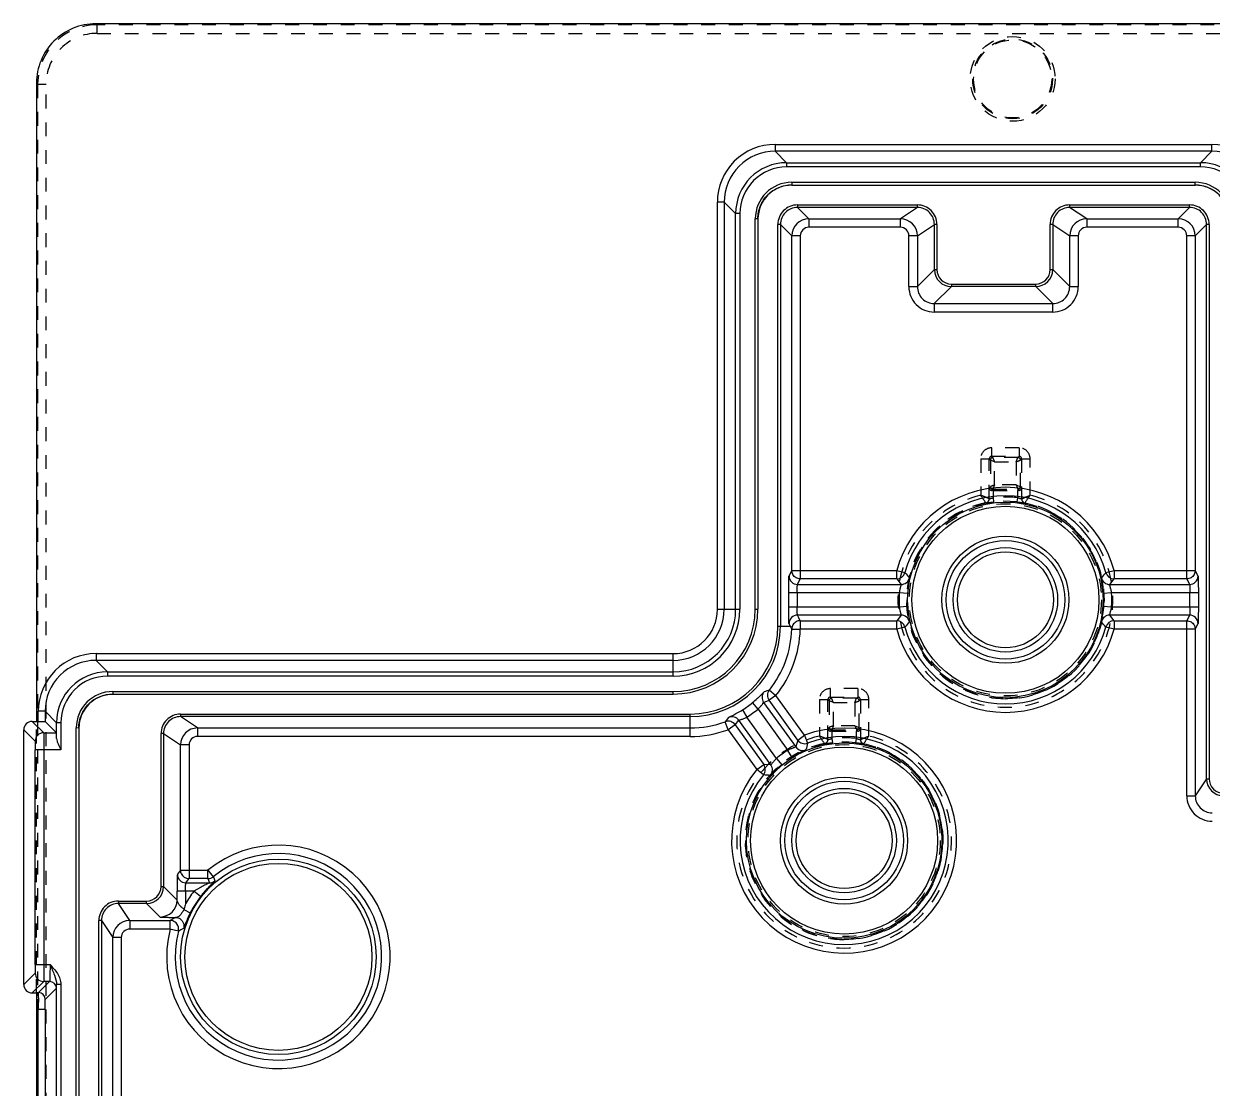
# Model space of a CAD drawing. Header units: millimetres. Extents: x -1265 to 1982, y -12197 to 1934.
# Drawn here: x 778 to 918, y 158.4 to 283.9 of the extents above; entities that cross this region are included whole.
import ezdxf

# ---------------------------------------------------------------- set-up
doc = ezdxf.new("R2010")
doc.units = ezdxf.units.MM
doc.header["$LTSCALE"] = 16.335
doc.linetypes.add('HIDDEN', pattern=[0.2, 0.1, -0.1])
doc.layers.get('0').update_dxf_attribs({"linetype": 'CONTINUOUS'})
doc.layers.add('DEFAULT_2', color=8, linetype='HIDDEN')

msp = doc.modelspace()

# ---------------------------------------------------------------- linework, layer by layer
at = {"color": 7, "linetype": 'Continuous'}
for p, q in [((948.99, 283.87), (786.515, 283.87)), ((779.518, 276.873), (779.518, 201.67)), ((866.53, 269.656), (866.53, 268.857)), ((866.531, 269.656), (918.005, 269.656)), ((867.887, 267.5), (866.53, 268.857)), ((918.005, 268.857), (866.53, 268.857)), ((918.005, 268.857), (916.648, 267.5)), ((918.005, 268.857), (918.005, 269.656)), ((867.887, 267.5), (867.887, 267)), ((867.887, 267.5), (916.648, 267.5)), ((916.648, 267), (916.648, 267.5)), ((916.648, 267), (867.887, 267)), ((868.501, 265.186), (868.501, 264.886)), ((868.501, 265.186), (916.034, 265.186)), ((868.517, 264.87), (868.501, 264.886)), ((868.517, 264.87), (916.018, 264.87)), ((916.018, 264.87), (916.034, 264.886)), ((916.034, 264.886), (916.034, 265.186)), ((859.732, 214.87), (859.732, 262.857)), ((860.531, 262.857), (859.732, 262.857)), ((860.531, 262.857), (860.531, 214.87)), ((860.531, 262.857), (861.888, 261.501)), ((869.165, 262.523), (869.165, 262.223)), ((869.165, 262.523), (883.297, 262.523)), ((870.5, 260.887), (869.165, 262.223)), ((883.297, 262.223), (869.165, 262.223)), ((883.297, 262.223), (881.294, 260.887)), ((883.297, 262.223), (883.297, 262.523)), ((901.238, 262.523), (901.238, 262.223)), ((901.238, 262.523), (915.371, 262.523)), ((903.242, 260.887), (901.238, 262.223)), ((915.371, 262.223), (901.238, 262.223)), ((915.371, 262.223), (914.035, 260.887)), ((915.371, 262.223), (915.371, 262.523)), ((861.888, 214.87), (861.888, 261.501)), ((862.388, 261.501), (861.888, 261.501)), ((862.388, 261.501), (862.388, 214.87)), ((864.202, 214.87), (864.202, 260.887)), ((864.502, 260.887), (864.202, 260.887)), ((864.502, 260.887), (864.502, 214.87)), ((864.518, 260.871), (864.502, 260.887)), ((870.5, 260.887), (870.5, 259.888)), ((870.5, 260.887), (881.294, 260.887)), ((881.294, 259.888), (881.294, 260.887)), ((903.242, 260.887), (903.242, 259.888)), ((903.242, 260.887), (914.035, 260.887)), ((914.035, 259.888), (914.035, 260.887)), ((866.865, 212.87), (866.865, 260.223)), ((867.165, 260.223), (866.865, 260.223)), ((867.165, 260.223), (867.165, 212.87)), ((867.165, 260.223), (868.501, 258.888)), ((881.294, 259.888), (870.5, 259.888)), ((883.293, 258.888), (885.297, 260.224)), ((885.297, 254.899), (885.297, 260.224)), ((885.597, 260.224), (885.297, 260.224)), ((885.597, 260.224), (885.597, 254.899)), ((898.938, 254.899), (898.938, 260.224)), ((899.238, 260.224), (898.938, 260.224)), ((899.238, 260.224), (899.238, 254.899)), ((899.238, 260.224), (901.242, 258.888)), ((914.035, 259.888), (903.242, 259.888)), ((916.035, 258.888), (917.371, 260.223)), ((917.371, 194.9), (917.371, 260.223)), ((917.671, 260.223), (917.371, 260.223)), ((917.671, 260.223), (917.671, 194.9)), ((868.501, 219.456), (868.501, 258.888)), ((869.5, 258.888), (868.501, 258.888)), ((869.5, 258.888), (869.5, 218.457)), ((882.294, 252.895), (882.294, 258.888)), ((883.293, 258.888), (882.294, 258.888)), ((883.293, 258.888), (883.293, 252.895)), ((901.242, 252.895), (901.242, 258.888)), ((902.242, 258.888), (901.242, 258.888)), ((902.242, 258.888), (902.242, 252.895)), ((915.035, 218.457), (915.035, 258.888)), ((916.035, 258.888), (915.035, 258.888)), ((916.035, 258.888), (916.035, 219.456)), ((885.297, 254.899), (883.293, 252.895)), ((885.297, 254.899), (885.597, 254.899)), ((898.938, 254.899), (899.238, 254.899)), ((901.242, 252.895), (899.238, 254.899)), ((882.294, 252.895), (883.293, 252.895)), ((885.293, 250.896), (887.297, 252.9)), ((887.297, 253.2), (887.297, 252.9)), ((887.297, 253.2), (897.239, 253.2)), ((897.239, 252.9), (887.297, 252.9)), ((897.239, 252.9), (897.239, 253.2)), ((897.239, 252.9), (899.243, 250.896)), ((901.242, 252.895), (902.242, 252.895)), ((885.293, 250.896), (885.293, 249.896)), ((885.293, 250.896), (899.243, 250.896)), ((899.243, 249.896), (899.243, 250.896)), ((899.243, 249.896), (885.293, 249.896)), ((868.501, 219.456), (868.171, 218.797)), ((868.501, 219.456), (880.867, 219.456)), ((869.171, 217.798), (869.5, 218.457)), ((880.867, 218.457), (869.5, 218.457)), ((880.867, 218.457), (880.867, 219.456)), ((880.867, 219.456), (881.831, 219.195)), ((880.867, 218.457), (881.381, 217.798)), ((905.504, 219.195), (906.469, 219.456)), ((905.954, 217.798), (906.469, 218.457)), ((906.469, 219.456), (906.469, 218.457)), ((906.469, 219.456), (916.035, 219.456)), ((915.035, 218.457), (906.469, 218.457)), ((915.035, 218.457), (915.364, 217.798)), ((916.364, 218.797), (916.035, 219.456)), ((869.171, 217.798), (881.381, 217.798)), ((905.954, 217.798), (915.364, 217.798)), ((868.137, 215.182), (868.137, 216.798)), ((881.158, 216.798), (868.137, 216.798)), ((869.137, 216.798), (869.137, 215.182)), ((882.156, 216.734), (881.158, 216.798)), ((906.177, 216.798), (905.18, 216.734)), ((916.398, 216.798), (906.177, 216.798)), ((915.398, 215.182), (915.398, 216.798)), ((916.398, 216.798), (916.398, 215.182)), ((859.732, 214.87), (862.388, 214.87)), ((864.202, 214.87), (864.502, 214.87)), ((868.137, 215.182), (881.158, 215.182)), ((881.158, 215.182), (882.156, 215.247)), ((905.18, 215.247), (906.177, 215.182)), ((906.177, 215.182), (916.398, 215.182)), ((866.865, 212.87), (868.328, 212.87)), ((868.171, 213.184), (868.328, 212.87)), ((869.328, 213.87), (869.171, 214.183)), ((881.381, 214.183), (869.171, 214.183)), ((869.496, 213.524), (869.328, 213.87)), ((869.496, 213.524), (869.496, 212.525)), ((869.496, 213.524), (880.867, 213.524)), ((881.381, 214.183), (880.867, 213.524)), ((880.867, 212.525), (880.867, 213.524)), ((906.469, 213.524), (905.954, 214.183)), ((915.364, 214.183), (905.954, 214.183)), ((906.469, 213.524), (906.469, 212.525)), ((906.469, 213.524), (915.035, 213.524)), ((915.364, 214.183), (915.035, 213.524)), ((915.035, 192.896), (915.035, 213.524)), ((916.035, 212.525), (916.364, 213.184)), ((868.44, 212.657), (868.496, 212.551)), ((868.496, 212.551), (869.496, 212.525)), ((880.867, 212.525), (869.496, 212.525)), ((881.831, 212.786), (880.867, 212.525)), ((906.469, 212.525), (905.504, 212.786)), ((916.035, 212.525), (906.469, 212.525)), ((916.035, 212.525), (916.035, 192.896)), ((786.53, 209.656), (786.53, 208.857)), ((786.531, 209.656), (854.518, 209.656)), ((787.887, 207.5), (786.53, 208.857)), ((854.518, 208.857), (786.53, 208.857)), ((854.518, 207), (854.518, 209.656)), ((787.887, 207.5), (787.887, 207)), ((787.887, 207.5), (854.518, 207.5)), ((854.518, 207), (787.887, 207)), ((788.501, 205.186), (788.501, 204.886)), ((788.501, 205.186), (854.518, 205.186)), ((788.517, 204.87), (788.501, 204.886)), ((788.517, 204.87), (854.518, 204.87)), ((854.518, 204.87), (854.518, 205.186)), ((866.634, 204.734), (865.823, 204.151)), ((865.855, 205.36), (866.634, 204.734)), ((870.01, 200.037), (866.634, 204.734)), ((864.524, 203.116), (863.89, 203.889)), ((864.524, 203.116), (868.022, 198.249)), ((865.187, 203.907), (865.823, 204.151)), ((865.187, 203.907), (868.964, 198.652)), ((869.199, 199.454), (865.823, 204.151)), ((780.362, 200.326), (779.018, 201.67)), ((779.018, 201.67), (779.732, 201.67)), ((779.732, 201.67), (779.732, 202.857)), ((780.531, 202.857), (779.732, 202.857)), ((780.531, 202.857), (780.531, 201.657)), ((780.531, 202.857), (781.888, 201.501)), ((780.531, 201.657), (781.862, 200.326)), ((796.488, 202.523), (796.488, 202.223)), ((796.488, 202.523), (856.518, 202.523)), ((798.492, 200.887), (796.488, 202.223)), ((856.518, 202.223), (796.488, 202.223)), ((856.518, 199.888), (856.518, 202.523)), ((861.05, 202.134), (860.661, 201.626)), ((861.006, 200.688), (860.661, 201.626)), ((861.818, 201.271), (862.252, 201.797)), ((866.029, 196.542), (862.252, 201.797)), ((862.682, 203.02), (863.212, 202.173)), ((866.71, 197.306), (863.212, 202.173)), ((778.018, 170.67), (778.018, 200.67)), ((778.018, 200.67), (779.362, 199.326)), ((780.362, 200.326), (781.862, 200.326)), ((781.888, 199.639), (781.888, 201.501)), ((782.388, 201.501), (781.888, 201.501)), ((782.388, 201.501), (782.388, 198.326)), ((784.202, 28.864), (784.202, 200.887)), ((784.518, 200.879), (784.202, 200.887)), ((784.502, 200.879), (784.502, 28.854)), ((794.188, 182.199), (794.188, 200.224)), ((794.488, 200.224), (794.188, 200.224)), ((794.488, 200.224), (794.488, 182.199)), ((794.488, 200.224), (796.492, 198.888)), ((798.492, 200.887), (798.492, 199.888)), ((798.492, 200.887), (856.518, 200.887)), ((861.818, 201.271), (861.006, 200.688)), ((861.006, 200.688), (864.382, 195.992)), ((861.818, 201.271), (865.194, 196.575)), ((796.492, 184.136), (796.492, 198.888)), ((797.492, 198.888), (796.492, 198.888)), ((797.492, 198.888), (797.492, 183.137)), ((856.518, 199.888), (798.492, 199.888)), ((869.199, 199.454), (868.964, 198.652)), ((869.199, 199.454), (870.01, 200.037)), ((870.01, 200.037), (870.361, 199.102)), ((779.379, 173.015), (779.379, 198.326)), ((782.388, 198.326), (779.379, 198.326)), ((780.379, 198.326), (780.379, 173.015)), ((868.552, 197.402), (868.022, 198.249)), ((864.382, 195.992), (865.194, 196.575)), ((866.029, 196.542), (865.194, 196.575)), ((866.71, 197.306), (867.345, 196.534)), ((865.157, 195.361), (864.382, 195.992)), ((917.371, 194.9), (916.035, 192.896)), ((917.371, 194.9), (917.671, 194.9)), ((915.035, 192.896), (916.035, 192.896)), ((796.492, 184.136), (796.124, 183.645)), ((796.492, 184.136), (799.715, 184.136)), ((799.715, 183.137), (799.715, 184.136)), ((799.715, 184.136), (800.343, 183.358)), ((794.188, 182.199), (794.488, 182.199)), ((796.073, 180.614), (794.488, 182.199)), ((797.123, 182.645), (797.492, 183.137)), ((797.123, 182.645), (799.891, 182.645)), ((799.715, 183.137), (797.492, 183.137)), ((799.715, 183.137), (799.891, 182.645)), ((796.073, 180.614), (796.073, 181.646)), ((798.057, 181.646), (796.073, 181.646)), ((797.073, 181.646), (797.073, 180.174)), ((798.847, 181.033), (798.057, 181.646)), ((789.164, 180.5), (789.164, 180.2)), ((789.164, 180.5), (792.489, 180.5)), ((790.5, 178.196), (789.164, 180.2)), ((792.489, 180.2), (789.164, 180.2)), ((792.489, 180.2), (792.489, 180.5)), ((792.489, 180.2), (794.074, 178.615)), ((796.887, 179.493), (797.64, 179.116)), ((786.865, 127.896), (786.865, 178.2)), ((787.165, 178.2), (786.865, 178.2)), ((787.165, 178.2), (787.165, 127.896)), ((787.165, 178.2), (788.501, 176.196)), ((790.5, 178.196), (790.5, 177.196)), ((790.5, 178.196), (795.268, 178.196)), ((795.879, 178.564), (795.268, 178.196)), ((795.268, 177.196), (795.268, 178.196)), ((795.979, 178.566), (795.879, 178.564)), ((795.268, 177.196), (790.5, 177.196)), ((796.236, 176.947), (795.225, 177.17)), ((788.501, 125.724), (788.501, 176.196)), ((789.5, 176.196), (788.501, 176.196)), ((789.5, 176.196), (789.5, 124.724)), ((779.379, 173.015), (781.11, 173.015)), ((779.362, 172.015), (778.018, 170.67)), ((779.018, 169.67), (780.362, 171.015)), ((781.062, 171.015), (779.752, 169.705)), ((781.062, 171.015), (780.362, 171.015)), ((779.018, 169.67), (779.518, 169.67)), ((779.518, 169.67), (779.518, 130.12)), ((779.569, 169.705), (779.752, 169.705)), ((780.552, 168.905), (781.862, 170.215)), ((781.888, 129.126), (781.888, 170.665)), ((782.388, 170.665), (781.888, 170.665)), ((782.388, 170.665), (782.388, 129.126)), ((780.531, 167.705), (779.518, 167.705)), ((779.732, 132.086), (779.732, 167.705)), ((780.531, 167.705), (780.531, 132.086))]:
    msp.add_line(p, q, dxfattribs=at)
for centre, radius in [((893.668, 215.99), 11.517), ((893.668, 215.99), 11.017), ((893.668, 215.99), 7.483), ((893.668, 215.99), 6.983), ((893.668, 215.99), 6.151), ((893.668, 215.99), 5.651), ((874.668, 187.62), 11.517), ((874.668, 187.62), 11.017), ((874.668, 187.62), 7.483), ((874.668, 187.62), 6.983), ((874.668, 187.62), 6.151), ((874.668, 187.62), 5.651), ((808.018, 173.92), 11.517), ((808.018, 173.92), 11.017)]:
    msp.add_circle(centre, radius, dxfattribs=at)
for centre, radius, start, end in [((786.515, 276.873), 6.997, 89.99532, 180.00468), ((866.53, 262.857), 6.799, 89.99815, 180.00185), ((866.53, 262.858), 5.998, 89.99325, 180.00675), ((918.005, 262.857), 6.799, 359.99815, 90.00185), ((918.006, 262.858), 5.998, 359.99325, 90.00675), ((867.887, 261.501), 5.999, 90.00197, 179.99803), ((916.648, 261.501), 5.999, 0.00197, 89.99803), ((867.887, 261.501), 5.499, 89.99448, 180.00551), ((916.649, 261.501), 5.499, 359.99448, 90.00551), ((868.501, 260.887), 4.299, 90.00032, 179.99968), ((916.034, 260.887), 4.299, 0.00032, 89.99968), ((869.164, 260.224), 2.3, 89.99614, 180.00386), ((869.164, 260.224), 1.999, 89.99269, 180.00731), ((883.298, 260.224), 2.299, 0.00267, 90.0166), ((883.298, 260.224), 1.999, 359.99612, 90.01806), ((901.238, 260.224), 2.299, 89.98414, 179.99624), ((901.237, 260.224), 1.999, 89.98194, 180.00388), ((915.371, 260.224), 2.3, 359.99614, 90.00386), ((915.371, 260.224), 1.999, 359.99269, 90.00731), ((870.501, 258.887), 2, 90.00872, 179.99128), ((881.293, 258.887), 2, 0.01308, 89.98692), ((903.242, 258.887), 2, 90.01308, 179.98692), ((914.035, 258.887), 2, 0.00872, 89.99128), ((870.5, 258.888), 1, 89.99638, 180.00362), ((881.294, 258.888), 1, 0.00003, 90.01088), ((903.242, 258.888), 1, 89.98912, 179.99997), ((914.035, 258.888), 1, 359.99638, 90.00362), ((887.297, 254.899), 1.999, 180.00036, 269.99964), ((887.296, 254.899), 1.699, 179.98821, 270.01179), ((897.239, 254.899), 1.999, 270.00036, 359.99964), ((897.239, 254.899), 1.699, 269.98821, 0.01179), ((885.292, 252.895), 2.999, 179.98948, 270.01052), ((885.291, 252.894), 1.998, 179.96413, 270.03587), ((899.243, 252.895), 2.999, 269.98948, 0.01052), ((899.244, 252.894), 1.998, 269.96413, 0.03587), ((893.668, 215.99), 13.262, 15.14882, 164.85118), ((893.668, 215.99), 12.262, 15.14882, 164.85118), ((869.172, 218.798), 1, 180.0552, 269.97098), ((880.865, 219.457), 1.001, 270.11775, 344.87855), ((881.38, 218.798), 1.001, 270.06358, 347.12426), ((962.95, 287.269), 105.898, 220.00257, 220.44226), ((905.955, 218.798), 1.001, 192.93134, 269.93661), ((906.471, 219.457), 1.001, 195.17737, 269.88226), ((915.364, 218.798), 1, 270.02902, 359.9448), ((893.668, 215.99), 12.536, 176.30452, 183.69548), ((893.668, 215.99), 12.536, 356.30452, 3.69548), ((854.518, 214.87), 9.984, 270, 360), ((854.518, 214.87), 9.684, 270, 360), ((854.518, 214.87), 7.87, 270, 360), ((854.518, 214.87), 7.37, 270, 360), ((854.518, 214.87), 6.014, 270, 360), ((854.518, 214.87), 5.214, 270, 360), ((856.518, 212.87), 10.647, 270, 360), ((856.518, 212.87), 10.347, 270, 360), ((869.172, 213.183), 1, 90.02902, 179.9448), ((880.865, 212.524), 1.001, 15.12145, 89.88246), ((881.38, 213.182), 1.001, 12.93134, 89.93661), ((1065.565, 58.222), 240.099, 139.7344, 139.92848), ((905.955, 213.182), 1.001, 90.06358, 167.12426), ((712.679, 49.911), 252.408, 40.18677, 40.37112), ((906.471, 212.524), 1.001, 90.11796, 164.82262), ((915.364, 213.183), 1, 0.0552, 89.97098), ((856.518, 212.87), 11.983, 321.19169, 358.47421), ((856.518, 212.87), 12.983, 321.19169, 358.47421), ((893.668, 215.99), 13.262, 195.14882, 344.85118), ((893.668, 215.99), 12.262, 195.14882, 344.85118), ((786.53, 202.857), 6.799, 89.99815, 180.00185), ((786.53, 202.858), 5.998, 89.99325, 180.00675), ((787.887, 201.501), 5.999, 90.00197, 179.99803), ((787.887, 201.501), 5.499, 89.99448, 180.00551), ((788.501, 200.887), 4.299, 90.00032, 179.99968), ((865.999, 204.49), 1, 138.57098, 215.69572), ((939.995, -12.212), 229.857, 108.81675, 108.97664), ((866.636, 204.733), 1.001, 141.1992, 215.62307), ((856.518, 212.87), 11.62, 302.03821, 309.37984), ((856.518, 212.87), 12.62, 302.03821, 309.37984), ((796.488, 200.224), 2.299, 89.98414, 179.99624), ((796.487, 200.224), 1.999, 89.98194, 180.00388), ((856.518, 212.87), 11.983, 270, 290.22637), ((861.007, 200.687), 1.001, 35.79675, 110.21924), ((861.439, 201.213), 1, 35.72254, 112.90311), ((780.363, 199.325), 1, 90.02106, 179.97894), ((798.492, 198.887), 2, 90.01308, 179.98692), ((856.518, 212.87), 12.983, 270, 290.22637), ((874.668, 187.62), 13.262, 140.85785, 110.56021), ((798.492, 198.888), 1, 89.98912, 179.99997), ((874.668, 187.62), 12.262, 140.85785, 110.56021), ((870.01, 200.04), 1.001, 215.82724, 290.58769), ((972.982, 172.968), 105.895, 165.71171, 166.1514), ((874.668, 187.62), 12.536, 122.01355, 129.40451), ((869.776, 199.237), 1.001, 215.77261, 292.83329), ((864.38, 195.993), 1.001, 320.83048, 35.59148), ((865.216, 195.959), 1.001, 318.64037, 35.64564), ((846.892, -44.043), 240.099, 85.44343, 85.63751), ((919.37, 194.899), 2, 179.99615, 269.99564), ((919.37, 194.899), 1.699, 179.98173, 269.99746), ((918.034, 192.895), 2.999, 179.98317, 269.99713), ((918.034, 192.895), 1.999, 179.96517, 270.01301), ((808.018, 173.92), 13.164, 165.59073, 129.10184), ((808.018, 173.92), 12.165, 165.59073, 129.10184), ((797.124, 183.646), 1.001, 180.07079, 269.94448), ((797.492, 184.136), 0.999, 202.08203, 269.9771), ((792.489, 182.199), 1.999, 270.00036, 359.99964), ((792.489, 182.199), 1.699, 269.98821, 0.01179), ((872.078, 210.861), 76.823, 200.97529, 201.36133), ((808.018, 173.92), 12.605, 142.20197, 150.25778), ((808.018, 173.92), 11.606, 142.20197, 153.40528), ((789.164, 178.2), 2.299, 90.00266, 180.01659), ((789.164, 178.201), 1.999, 89.99612, 180.01806), ((794.072, 180.616), 2.001, 270.04648, 359.95352), ((822.032, 173.545), 25.824, 165.12704, 166.47571), ((790.501, 176.196), 2, 90.01308, 179.98692), ((795.265, 177.191), 1.005, 72.34962, 89.8296), ((796.541, 277.87), 99.305, 269.39034, 269.6756), ((790.5, 176.196), 1, 90.00003, 180.01088), ((795.265, 177.195), 1.001, 345.69826, 37.76578), ((823.654, 127.589), 56.463, 118.35728, 119.05257), ((780.363, 172.015), 1, 180.02106, 269.97894), ((781.062, 170.215), 0.8, 0.02106, 89.97894), ((779.752, 168.904), 0.8, 0.02106, 89.97894), ((962.258, 167.708), 182.527, 179.76312, 180.00083), ((896.462, 167.979), 116.73, 179.44659, 179.76296)]:
    msp.add_arc(centre, radius, start, end, dxfattribs=at)
for centre, major_axis, ratio, start_param, end_param in [((868.518, 260.87), (-2.829, 2.829), 0.9996955, -0.7852619, 0.7852619), ((916.017, 260.87), (2.829, 2.829), 0.9996955, -0.7852619, 0.7852619), ((788.518, 200.87), (-2.829, 2.829), 0.9996955, -0.7852619, 0.7852619), ((779.018, 200.67), (0.707, -0.707), 0.9996955, 2.3563369, 3.9268484), ((781.862, 198.326), (0, 2), 0.0174551, -0.8546834, -0.0174533), ((779.018, 170.67), (-0.707, -0.707), 0.9996955, -0.7852557, 0.7852557)]:
    msp.add_ellipse(centre, major_axis=major_axis, ratio=ratio, start_param=start_param, end_param=end_param, dxfattribs=at)
for points, knots in [([(864.502, 260.887), (864.502, 261.407), (864.718, 262.455), (865.597, 263.791), (866.933, 264.67), (867.981, 264.886), (868.501, 264.886)], [0, 0, 0, 0, 0.2501757, 0.4999999, 0.7498237, 1, 1, 1, 1]), ([(916.034, 264.886), (916.554, 264.886), (917.603, 264.67), (918.938, 263.791), (919.818, 262.455), (920.034, 261.407), (920.033, 260.887)], [0, 0, 0, 0, 0.2501757, 0.4999999, 0.7498237, 1, 1, 1, 1]), ([(868.137, 216.798), (868.137, 217.048), (868.139, 217.411), (868.143, 217.874), (868.146, 218.171), (868.153, 218.416), (868.155, 218.604), (868.166, 218.722), (868.164, 218.782), (868.171, 218.797)], [0, 0, 0, 0, 0.374726, 0.544877, 0.6948788, 0.8193447, 0.9138681, 0.9747284, 1, 1, 1, 1]), ([(869.5, 218.457), (869.328, 218.457), (868.977, 218.55), (868.721, 218.807), (868.635, 218.956)], [0, 0, 0, 0, 0.5000114, 1, 1, 1, 1]), ([(882.356, 218.574), (882.359, 218.571), (882.359, 218.555), (882.359, 218.526), (882.355, 218.481), (882.344, 218.39), (882.323, 218.241), (882.291, 218.021), (882.254, 217.75), (882.201, 217.316), (882.171, 216.972), (882.156, 216.734)], [0, 0, 0, 0, 0.0077181, 0.0236694, 0.0480605, 0.080859, 0.1711185, 0.2921684, 0.4409968, 0.6129968, 1, 1, 1, 1]), ([(905.18, 216.734), (905.164, 216.972), (905.134, 217.317), (905.081, 217.751), (905.044, 218.021), (905.012, 218.241), (904.991, 218.39), (904.981, 218.481), (904.976, 218.526), (904.976, 218.555), (904.977, 218.571), (904.98, 218.574)], [0, 0, 0, 0, 0.3870864, 0.5590511, 0.7078005, 0.8288317, 0.9190953, 0.9519027, 0.9763099, 0.9922761, 1, 1, 1, 1]), ([(915.901, 218.956), (915.815, 218.807), (915.558, 218.55), (915.207, 218.457), (915.035, 218.457)], [0, 0, 0, 0, 0.4999886, 1, 1, 1, 1]), ([(916.364, 218.797), (916.372, 218.782), (916.369, 218.722), (916.381, 218.604), (916.383, 218.416), (916.389, 218.171), (916.393, 217.874), (916.397, 217.411), (916.398, 217.048), (916.398, 216.798)], [0, 0, 0, 0, 0.0252719, 0.0861323, 0.1806552, 0.3051201, 0.4551205, 0.6252715, 1, 1, 1, 1]), ([(869.137, 216.798), (869.137, 216.923), (869.138, 217.105), (869.143, 217.336), (869.146, 217.484), (869.152, 217.606), (869.155, 217.701), (869.165, 217.758), (869.165, 217.791), (869.171, 217.798)], [0, 0, 0, 0, 0.3741479, 0.5442091, 0.6941328, 0.8179355, 0.9120663, 0.973622, 1, 1, 1, 1]), ([(881.381, 217.798), (881.388, 217.793), (881.378, 217.756), (881.368, 217.704), (881.339, 217.609), (881.305, 217.49), (881.265, 217.342), (881.209, 217.11), (881.175, 216.926), (881.158, 216.798)], [0, 0, 0, 0, 0.0243135, 0.084232, 0.1778501, 0.3020622, 0.4530358, 0.6243154, 1, 1, 1, 1]), ([(906.177, 216.798), (906.161, 216.926), (906.126, 217.11), (906.07, 217.342), (906.03, 217.49), (905.996, 217.609), (905.967, 217.704), (905.957, 217.756), (905.947, 217.793), (905.954, 217.798)], [0, 0, 0, 0, 0.3756846, 0.5469642, 0.6979378, 0.8221499, 0.915768, 0.9756865, 1, 1, 1, 1]), ([(915.364, 217.798), (915.371, 217.791), (915.371, 217.758), (915.38, 217.701), (915.383, 217.606), (915.389, 217.484), (915.393, 217.336), (915.397, 217.105), (915.398, 216.923), (915.398, 216.798)], [0, 0, 0, 0, 0.026378, 0.0879337, 0.1820645, 0.3058672, 0.4557909, 0.6258521, 1, 1, 1, 1]), ([(868.158, 213.355), (868.149, 213.601), (868.141, 214.21), (868.137, 214.819), (868.137, 215.182)], [0, 0, 0, 0, 0.4038162, 1, 1, 1, 1]), ([(869.171, 214.183), (869.165, 214.189), (869.165, 214.222), (869.155, 214.279), (869.152, 214.374), (869.146, 214.496), (869.143, 214.644), (869.138, 214.876), (869.137, 215.057), (869.137, 215.182)], [0, 0, 0, 0, 0.026378, 0.0879337, 0.1820645, 0.3058672, 0.4557909, 0.6258521, 1, 1, 1, 1]), ([(881.158, 215.182), (881.175, 215.055), (881.209, 214.871), (881.265, 214.639), (881.305, 214.491), (881.339, 214.371), (881.368, 214.276), (881.378, 214.225), (881.388, 214.187), (881.381, 214.183)], [0, 0, 0, 0, 0.3756846, 0.5469642, 0.6979378, 0.8221499, 0.915768, 0.9756865, 1, 1, 1, 1]), ([(882.156, 215.247), (882.171, 215.008), (882.202, 214.664), (882.254, 214.23), (882.291, 213.96), (882.323, 213.74), (882.344, 213.59), (882.355, 213.5), (882.359, 213.454), (882.359, 213.426), (882.359, 213.41), (882.356, 213.406)], [0, 0, 0, 0, 0.3870864, 0.5590511, 0.7078005, 0.8288317, 0.9190953, 0.9519027, 0.9763099, 0.9922761, 1, 1, 1, 1]), ([(904.98, 213.406), (904.977, 213.41), (904.976, 213.426), (904.976, 213.454), (904.981, 213.5), (904.991, 213.59), (905.012, 213.74), (905.044, 213.96), (905.081, 214.23), (905.134, 214.664), (905.164, 215.008), (905.18, 215.247)], [0, 0, 0, 0, 0.0077181, 0.0236694, 0.0480605, 0.080859, 0.1711185, 0.2921684, 0.4409968, 0.6129968, 1, 1, 1, 1]), ([(905.954, 214.183), (905.947, 214.187), (905.957, 214.225), (905.967, 214.276), (905.996, 214.371), (906.03, 214.491), (906.07, 214.639), (906.126, 214.871), (906.161, 215.055), (906.177, 215.182)], [0, 0, 0, 0, 0.0243135, 0.084232, 0.1778501, 0.3020622, 0.4530358, 0.6243154, 1, 1, 1, 1]), ([(915.398, 215.182), (915.398, 215.057), (915.397, 214.876), (915.393, 214.644), (915.389, 214.496), (915.383, 214.374), (915.38, 214.279), (915.371, 214.222), (915.371, 214.189), (915.364, 214.183)], [0, 0, 0, 0, 0.3741479, 0.5442091, 0.6941328, 0.8179355, 0.9120663, 0.973622, 1, 1, 1, 1]), ([(916.398, 215.182), (916.398, 214.932), (916.397, 214.569), (916.393, 214.106), (916.389, 213.81), (916.383, 213.564), (916.381, 213.377), (916.369, 213.259), (916.372, 213.199), (916.364, 213.184)], [0, 0, 0, 0, 0.3747261, 0.5448771, 0.6948789, 0.8193448, 0.9138682, 0.9747284, 1, 1, 1, 1]), ([(868.171, 213.184), (868.164, 213.199), (868.167, 213.259), (868.16, 213.315), (868.158, 213.355)], [0, 0, 0, 0, 0.2933852, 1, 1, 1, 1]), ([(869.523, 213.524), (869.35, 213.528), (868.994, 213.444), (868.73, 213.19), (868.641, 213.042)], [0, 0, 0, 0, 0.4999214, 1, 1, 1, 1]), ([(915.035, 213.524), (915.207, 213.524), (915.558, 213.431), (915.815, 213.174), (915.901, 213.024)], [0, 0, 0, 0, 0.5000114, 1, 1, 1, 1]), ([(784.502, 200.887), (784.502, 201.407), (784.718, 202.455), (785.597, 203.791), (786.933, 204.67), (787.981, 204.886), (788.501, 204.886)], [0, 0, 0, 0, 0.2501757, 0.4999999, 0.7498237, 1, 1, 1, 1]), ([(863.89, 203.889), (864.075, 204.041), (864.336, 204.267), (864.656, 204.566), (864.851, 204.758), (865.009, 204.915), (865.124, 205.037), (865.202, 205.106), (865.235, 205.148), (865.249, 205.152)], [0, 0, 0, 0, 0.3866569, 0.5584923, 0.7072388, 0.8284264, 0.9189843, 0.9765227, 1, 1, 1, 1]), ([(864.524, 203.116), (864.618, 203.204), (864.747, 203.34), (864.901, 203.524), (864.995, 203.645), (865.07, 203.749), (865.126, 203.826), (865.16, 203.877), (865.178, 203.899), (865.184, 203.906), (865.187, 203.907)], [0, 0, 0, 0, 0.3733973, 0.5440399, 0.6948816, 0.8195419, 0.914124, 0.9752854, 0.9923166, 1, 1, 1, 1]), ([(779.732, 201.67), (779.832, 201.67), (779.979, 201.67), (780.166, 201.668), (780.286, 201.667), (780.383, 201.664), (780.458, 201.664), (780.502, 201.657), (780.527, 201.661), (780.531, 201.657)], [0, 0, 0, 0, 0.3780984, 0.5501168, 0.7008385, 0.8251935, 0.9184387, 0.9774046, 1, 1, 1, 1]), ([(861.051, 202.135), (861.06, 202.146), (861.11, 202.164), (861.2, 202.216), (861.353, 202.286), (861.552, 202.386), (861.796, 202.511), (862.181, 202.718), (862.479, 202.893), (862.682, 203.02)], [0, 0, 0, 0, 0.0234541, 0.080965, 0.1715157, 0.292719, 0.4415434, 0.6134164, 1, 1, 1, 1]), ([(862.252, 201.797), (862.253, 201.799), (862.262, 201.802), (862.288, 201.813), (862.347, 201.829), (862.439, 201.857), (862.56, 201.895), (862.705, 201.946), (862.929, 202.033), (863.099, 202.112), (863.212, 202.173)], [0, 0, 0, 0, 0.0076834, 0.0247146, 0.085876, 0.1804581, 0.3051184, 0.4559602, 0.6266028, 1, 1, 1, 1]), ([(780.362, 200.326), (780.364, 200.322), (780.363, 200.306), (780.367, 200.275), (780.367, 200.225), (780.37, 200.124), (780.372, 199.956), (780.375, 199.71), (780.377, 199.412), (780.379, 198.945), (780.379, 198.578), (780.379, 198.326)], [0, 0, 0, 0, 0.0064799, 0.0222811, 0.0472357, 0.0811559, 0.1746783, 0.2990583, 0.4497908, 0.6213341, 1, 1, 1, 1]), ([(779.362, 199.326), (779.368, 199.32), (779.363, 199.288), (779.372, 199.234), (779.371, 199.14), (779.375, 199.018), (779.377, 198.869), (779.379, 198.636), (779.379, 198.452), (779.379, 198.326)], [0, 0, 0, 0, 0.0229634, 0.082427, 0.1755145, 0.2992498, 0.4500064, 0.6216001, 1, 1, 1, 1]), ([(781.888, 199.639), (781.89, 199.535), (781.939, 199.317), (782.11, 198.878), (782.276, 198.55), (782.388, 198.326)], [0, 0, 0, 0, 0.2206378, 0.4682158, 1, 1, 1, 1]), ([(868.964, 198.652), (868.965, 198.643), (868.928, 198.63), (868.881, 198.608), (868.786, 198.576), (868.67, 198.534), (868.526, 198.48), (868.305, 198.39), (868.135, 198.31), (868.022, 198.249)], [0, 0, 0, 0, 0.0243135, 0.084232, 0.1778501, 0.3020621, 0.4530357, 0.6243152, 1, 1, 1, 1]), ([(870.163, 198.314), (870.162, 198.309), (870.15, 198.3), (870.126, 198.283), (870.087, 198.26), (870.008, 198.216), (869.874, 198.146), (869.676, 198.043), (869.435, 197.915), (869.052, 197.705), (868.755, 197.529), (868.552, 197.402)], [0, 0, 0, 0, 0.0077181, 0.0236698, 0.0480615, 0.0808607, 0.1711236, 0.292178, 0.4410111, 0.6130108, 1, 1, 1, 1]), ([(867.345, 196.534), (867.16, 196.382), (866.898, 196.157), (866.577, 195.861), (866.379, 195.673), (866.219, 195.519), (866.11, 195.414), (866.043, 195.353), (866.008, 195.323), (865.985, 195.306), (865.972, 195.297), (865.967, 195.297)], [0, 0, 0, 0, 0.3870731, 0.5590357, 0.7077885, 0.8288247, 0.9190924, 0.9519009, 0.976309, 0.9922759, 1, 1, 1, 1]), ([(866.71, 197.306), (866.616, 197.219), (866.487, 197.083), (866.331, 196.902), (866.235, 196.783), (866.157, 196.686), (866.097, 196.607), (866.061, 196.569), (866.037, 196.539), (866.029, 196.542)], [0, 0, 0, 0, 0.3756848, 0.5469643, 0.6979379, 0.8221499, 0.915768, 0.9756865, 1, 1, 1, 1]), ([(796.124, 183.645), (796.12, 183.64), (796.118, 183.622), (796.113, 183.589), (796.108, 183.537), (796.101, 183.433), (796.094, 183.264), (796.087, 183.018), (796.081, 182.722), (796.075, 182.259), (796.073, 181.896), (796.073, 181.646)], [0, 0, 0, 0, 0.0083385, 0.0255967, 0.0517125, 0.0865174, 0.1810257, 0.3054359, 0.4553458, 0.6254102, 1, 1, 1, 1]), ([(797.073, 181.646), (797.073, 181.771), (797.075, 181.952), (797.081, 182.184), (797.087, 182.332), (797.094, 182.454), (797.101, 182.549), (797.112, 182.606), (797.116, 182.64), (797.123, 182.645)], [0, 0, 0, 0, 0.3734866, 0.5432678, 0.6929775, 0.8166657, 0.9108282, 0.9726599, 1, 1, 1, 1]), ([(799.891, 182.645), (799.892, 182.644), (799.885, 182.639), (799.876, 182.633), (799.856, 182.622), (799.819, 182.603), (799.756, 182.572), (799.668, 182.53), (799.564, 182.479), (799.402, 182.4), (799.183, 182.291), (798.908, 182.147), (798.625, 181.99), (798.339, 181.823), (798.151, 181.706), (798.057, 181.646)], [0, 0, 0, 0, 0.0022844, 0.0086307, 0.0188857, 0.032748, 0.0700208, 0.117873, 0.1739071, 0.236503, 0.3756886, 0.5254667, 0.681437, 0.8406021, 1, 1, 1, 1]), ([(800.532, 182.878), (800.535, 182.871), (800.511, 182.85), (800.484, 182.814), (800.423, 182.756), (800.349, 182.682), (800.257, 182.594), (800.112, 182.452), (799.91, 182.251), (799.654, 181.983), (799.385, 181.687), (799.113, 181.369), (798.935, 181.147), (798.847, 181.033)], [0, 0, 0, 0, 0.0082978, 0.0292316, 0.0618986, 0.1047569, 0.1561748, 0.2146693, 0.3481682, 0.4979121, 0.6589397, 0.8275153, 1, 1, 1, 1]), ([(799.715, 183.137), (799.828, 183.137), (800.056, 183.176), (800.258, 183.29), (800.346, 183.361)], [0, 0, 0, 0, 0.4999994, 1, 1, 1, 1]), ([(799.891, 182.645), (799.946, 182.645), (800.175, 182.666), (800.398, 182.766), (800.533, 182.878)], [0, 0, 0, 0, 0.236982, 1, 1, 1, 1]), ([(796.887, 179.493), (796.819, 179.372), (796.682, 179.146), (796.494, 178.889), (796.339, 178.726), (796.228, 178.638), (796.109, 178.578), (796.023, 178.567), (795.979, 178.566)], [0, 0, 0, 0, 0.3095943, 0.5877545, 0.7067585, 0.8105267, 0.9024733, 1, 1, 1, 1]), ([(796.924, 179.585), (796.78, 179.623), (796.528, 179.781), (796.277, 180.098), (796.141, 180.384), (796.093, 180.556), (796.073, 180.614)], [0, 0, 0, 0, 0.321679, 0.6156017, 0.8665473, 1, 1, 1, 1]), ([(794.074, 178.615), (794.077, 178.612), (794.091, 178.611), (794.117, 178.606), (794.159, 178.603), (794.238, 178.598), (794.364, 178.593), (794.541, 178.587), (794.747, 178.582), (795.065, 178.575), (795.314, 178.572), (795.485, 178.57)], [0, 0, 0, 0, 0.0087273, 0.0280763, 0.057539, 0.0962337, 0.1975112, 0.3247801, 0.4724143, 0.6362263, 1, 1, 1, 1]), ([(795.879, 178.564), (795.915, 178.564), (796.064, 178.556), (796.212, 178.514), (796.315, 178.463)], [0, 0, 0, 0, 0.2351323, 1, 1, 1, 1]), ([(796.315, 178.463), (796.423, 178.41), (796.625, 178.263), (796.823, 177.951), (796.897, 177.605), (796.867, 177.378), (796.837, 177.277)], [0, 0, 0, 0, 0.258307, 0.5212533, 0.7730171, 1, 1, 1, 1]), ([(797.64, 179.116), (797.527, 178.891), (797.371, 178.558), (797.189, 178.129), (797.077, 177.852), (796.988, 177.624), (796.927, 177.467), (796.887, 177.372), (796.867, 177.325), (796.851, 177.295), (796.842, 177.279), (796.837, 177.277)], [0, 0, 0, 0, 0.3764856, 0.5474457, 0.6976254, 0.8213075, 0.9145892, 0.9488124, 0.9744766, 0.9915034, 1, 1, 1, 1]), ([(779.379, 173.015), (779.379, 172.888), (779.379, 172.705), (779.377, 172.472), (779.375, 172.322), (779.371, 172.201), (779.372, 172.107), (779.363, 172.052), (779.368, 172.02), (779.362, 172.015)], [0, 0, 0, 0, 0.378398, 0.5499925, 0.70075, 0.8244858, 0.9175732, 0.9770366, 1, 1, 1, 1]), ([(780.379, 173.015), (780.379, 172.762), (780.379, 172.395), (780.377, 171.928), (780.375, 171.63), (780.372, 171.385), (780.37, 171.217), (780.367, 171.115), (780.367, 171.065), (780.363, 171.034), (780.364, 171.019), (780.362, 171.015)], [0, 0, 0, 0, 0.3786657, 0.550209, 0.7009415, 0.8253216, 0.9188441, 0.9527643, 0.9777188, 0.9935201, 1, 1, 1, 1]), ([(781.11, 173.015), (781.11, 172.886), (781.11, 172.634), (781.107, 172.267), (781.103, 171.928), (781.097, 171.631), (781.09, 171.386), (781.084, 171.218), (781.077, 171.117), (781.073, 171.066), (781.068, 171.036), (781.066, 171.018), (781.062, 171.015)], [0, 0, 0, 0, 0.192709, 0.3782291, 0.5497423, 0.7004322, 0.8241241, 0.9172022, 0.9513372, 0.976718, 0.9930043, 1, 1, 1, 1]), ([(781.11, 173.015), (781.287, 172.604), (781.617, 171.854), (781.89, 171.046), (781.888, 170.665)], [0, 0, 0, 0, 0.5399297, 1, 1, 1, 1]), ([(781.11, 173.015), (781.271, 172.853), (781.579, 172.515), (781.99, 171.967), (782.303, 171.351), (782.383, 170.893), (782.388, 170.665)], [0, 0, 0, 0, 0.2497688, 0.5001243, 0.7499015, 1, 1, 1, 1]), ([(779.569, 169.705), (779.565, 169.702), (779.563, 169.684), (779.558, 169.655), (779.554, 169.604), (779.546, 169.503), (779.539, 169.335), (779.535, 169.19), (779.533, 169.107)], [0, 0, 0, 0, 0.0230093, 0.0762562, 0.1597818, 0.2730795, 0.5851511, 1, 1, 1, 1]), ([(779.738, 169.107), (779.739, 169.237), (779.743, 169.431), (779.745, 169.625), (779.75, 169.689)], [0, 0, 0, 0, 0.6698951, 1, 1, 1, 1]), ([(781.862, 170.215), (781.865, 170.218), (781.866, 170.23), (781.87, 170.253), (781.873, 170.291), (781.878, 170.366), (781.883, 170.493), (781.886, 170.602), (781.888, 170.665)], [0, 0, 0, 0, 0.0238474, 0.0770062, 0.1597106, 0.2716942, 0.5814185, 1, 1, 1, 1]), ([(779.533, 169.107), (779.53, 169.006), (779.521, 168.539), (779.518, 168.072), (779.518, 167.705)], [0, 0, 0, 0, 0.2150234, 1, 1, 1, 1]), ([(780.531, 167.705), (780.531, 167.856), (780.532, 168.076), (780.535, 168.357), (780.537, 168.535), (780.54, 168.682), (780.543, 168.783), (780.546, 168.843), (780.547, 168.874), (780.55, 168.892), (780.55, 168.903), (780.552, 168.905)], [0, 0, 0, 0, 0.3783972, 0.5499873, 0.7007377, 0.8244642, 0.9175412, 0.9516558, 0.9769958, 0.9932041, 1, 1, 1, 1])]:
    msp.add_open_spline(points, degree=3, knots=knots, dxfattribs=at)
for points in [[(868.635, 218.956), (868.549, 219.106), (868.501, 219.284), (868.501, 219.456)], [(905.505, 219.195), (905.33, 218.988), (905.155, 218.781), (904.98, 218.574)], [(916.035, 219.456), (916.035, 219.284), (915.987, 219.106), (915.901, 218.956)], [(868.328, 212.87), (868.366, 212.799), (868.403, 212.728), (868.44, 212.657)], [(868.641, 213.042), (868.553, 212.896), (868.501, 212.722), (868.496, 212.551)], [(915.901, 213.024), (915.987, 212.875), (916.035, 212.697), (916.035, 212.525)], [(796.566, 183.76), (796.518, 183.879), (796.492, 184.008), (796.492, 184.136)], [(796.924, 179.585), (796.916, 179.553), (796.903, 179.522), (796.887, 179.493)], [(796.057, 177.808), (795.935, 177.965), (795.758, 178.089), (795.569, 178.149)]]:
    msp.add_open_spline(points, degree=3, dxfattribs=at)
at = {"layer": 'DEFAULT_2', "color": 8, "linetype": 'HIDDEN'}
for p, q in [((786.515, 283.87), (786.647, 283.739)), ((786.647, 282.739), (786.647, 283.739)), ((993.413, 283.739), (786.647, 283.739)), ((786.647, 282.739), (994.54, 282.739)), ((779.649, 276.741), (779.518, 276.873)), ((779.649, 276.741), (779.649, -88.75)), ((779.649, 276.741), (780.649, 276.741)), ((780.649, -88.75), (780.649, 276.741)), ((892.055, 232.903), (892.055, 233.903)), ((895.28, 233.903), (892.055, 233.903)), ((895.28, 233.903), (895.28, 232.903)), ((890.755, 232.603), (890.755, 228.308)), ((890.755, 232.603), (891.755, 232.603)), ((891.755, 227.906), (891.755, 232.603)), ((891.899, 232.459), (891.755, 232.603)), ((891.899, 232.459), (891.899, 229.321)), ((892.399, 232.259), (891.899, 232.459)), ((892.055, 232.903), (892.199, 232.759)), ((892.055, 232.903), (895.28, 232.903)), ((895.137, 232.759), (892.199, 232.759)), ((894.937, 232.259), (895.137, 232.759)), ((895.137, 232.759), (895.28, 232.903)), ((895.58, 232.603), (895.437, 232.459)), ((895.437, 229.321), (895.437, 232.459)), ((895.58, 232.603), (895.58, 227.906)), ((895.58, 232.603), (896.58, 232.603)), ((896.58, 228.308), (896.58, 232.603)), ((892.399, 229.521), (892.399, 232.259)), ((892.399, 232.259), (894.937, 232.259)), ((894.937, 232.259), (894.937, 229.521)), ((891.759, 229.182), (891.899, 229.321)), ((892.199, 229.021), (892.067, 228.89)), ((892.399, 229.521), (892.199, 229.021)), ((892.199, 229.021), (895.137, 229.021)), ((892.259, 228.024), (892.259, 228.89)), ((892.259, 228.89), (895.076, 228.89)), ((894.937, 229.521), (892.399, 229.521)), ((894.937, 229.521), (895.437, 229.321)), ((895.076, 228.89), (895.076, 228.024)), ((895.268, 228.89), (895.137, 229.021)), ((895.437, 229.321), (895.576, 229.182)), ((891.354, 227.417), (891.358, 227.409)), ((891.755, 227.906), (891.759, 227.899)), ((892.317, 227.527), (892.259, 228.024)), ((895.076, 228.024), (895.018, 227.527)), ((895.576, 227.899), (895.58, 227.906)), ((895.977, 227.409), (895.981, 227.417)), ((873.055, 204.533), (873.055, 205.533)), ((876.28, 205.533), (873.055, 205.533)), ((873.055, 204.533), (873.199, 204.389)), ((873.055, 204.533), (876.28, 204.533)), ((876.137, 204.389), (876.28, 204.533)), ((876.28, 205.533), (876.28, 204.533)), ((871.755, 204.233), (871.755, 199.938)), ((871.755, 204.233), (872.755, 204.233)), ((872.755, 199.536), (872.755, 204.233)), ((872.899, 204.089), (872.755, 204.233)), ((872.899, 204.089), (872.899, 200.951)), ((873.399, 203.889), (872.899, 204.089)), ((876.137, 204.389), (873.199, 204.389)), ((873.399, 201.151), (873.399, 203.889)), ((873.399, 203.889), (875.937, 203.889)), ((875.937, 203.889), (876.137, 204.389)), ((875.937, 203.889), (875.937, 201.151)), ((876.58, 204.233), (876.437, 204.089)), ((876.437, 200.951), (876.437, 204.089)), ((876.58, 204.233), (876.58, 199.536)), ((876.58, 204.233), (877.58, 204.233)), ((877.58, 199.938), (877.58, 204.233)), ((779.518, 169.67), (779.518, 201.67)), ((872.759, 200.812), (872.899, 200.951)), ((873.199, 200.651), (873.067, 200.52)), ((873.399, 201.151), (873.199, 200.651)), ((873.199, 200.651), (876.137, 200.651)), ((873.259, 199.654), (873.259, 200.52)), ((873.259, 200.52), (876.076, 200.52)), ((875.937, 201.151), (873.399, 201.151)), ((875.937, 201.151), (876.437, 200.951)), ((876.076, 200.52), (876.076, 199.654)), ((876.268, 200.52), (876.137, 200.651)), ((876.437, 200.951), (876.576, 200.812)), ((872.354, 199.047), (872.358, 199.039)), ((872.755, 199.536), (872.759, 199.529)), ((873.317, 199.157), (873.259, 199.654)), ((876.076, 199.654), (876.018, 199.157)), ((876.576, 199.529), (876.58, 199.536)), ((876.977, 199.039), (876.981, 199.047)), ((779.518, 169.67), (779.569, 169.705))]:
    msp.add_line(p, q, dxfattribs=at)
for centre, radius in [((894.518, 277.37), 4.994), ((894.518, 277.37), 4.695), ((894.518, 277.37), 4.6), ((893.668, 215.99), 11.315), ((874.668, 187.62), 11.315)]:
    msp.add_circle(centre, radius, dxfattribs=at)
for centre, radius, start, end in [((786.647, 276.741), 6.998, 90.8903, 179.11177), ((786.647, 276.845), 6.894, 89.99955, 90.89976), ((786.646, 276.742), 5.997, 89.98756, 180.01244), ((786.547, 276.741), 6.897, 179.09996, 179.99765), ((892.055, 232.603), 1.3, 89.99916, 180.00084), ((895.28, 232.603), 1.3, 359.99916, 90.00084), ((892.199, 232.459), 0.3, 90.02107, 179.97884), ((895.137, 232.459), 0.3, 0.02107, 89.97884), ((893.668, 215.99), 12.658, 103.30213, 76.69787), ((892.199, 229.321), 0.3, 180.02107, 269.97884), ((895.137, 229.321), 0.3, 270.02107, 359.97884), ((922.475, 210.269), 31.559, 145.13836, 147.08845), ((893.668, 215.99), 11.658, 101.43947, 78.56064), ((893.668, 215.99), 11.615, 83.32323, 270), ((891.259, 227.899), 0.5, 281.44812, 359.95348), ((893.668, 215.99), 12.116, 83.32323, 96.67677), ((896.076, 227.899), 0.5, 180.05226, 258.55186), ((873.055, 204.233), 1.3, 89.99916, 180.00084), ((876.28, 204.233), 1.3, 359.99916, 90.00084), ((873.199, 204.089), 0.3, 90.02107, 179.97884), ((876.137, 204.089), 0.3, 0.02107, 89.97884), ((873.199, 200.951), 0.3, 180.02107, 269.97884), ((876.137, 200.951), 0.3, 270.02107, 359.97884), ((874.668, 187.62), 12.658, 103.30213, 76.69787), ((874.668, 187.62), 11.658, 101.43947, 78.56064), ((874.668, 187.62), 11.615, 83.32323, 270), ((872.259, 199.529), 0.5, 281.44812, 359.95348), ((874.668, 187.62), 12.116, 83.32323, 96.67677), ((877.076, 199.529), 0.5, 180.05226, 258.55186), ((903.475, 181.899), 31.559, 145.13836, 147.08845)]:
    msp.add_arc(centre, radius, start, end, dxfattribs=at)
for centre, start_param, end_param in [((892.259, 228.882), 1.5707963, 1.9650593), ((895.076, 228.882), 1.1765334, 1.5707963), ((873.259, 200.512), 1.5707963, 1.9650593), ((876.076, 200.512), 1.1765334, 1.5707963)]:
    msp.add_ellipse(centre, major_axis=(0.5, 0), ratio=0.0174551, start_param=start_param, end_param=end_param, dxfattribs=at)
for points, knots in [([(892.055, 232.903), (891.979, 232.903), (891.825, 232.833), (891.755, 232.679), (891.755, 232.603)], [0, 0, 0, 0, 0.4999999, 1, 1, 1, 1]), ([(892.399, 232.259), (892.35, 232.373), (892.292, 232.526), (892.227, 232.693), (892.203, 232.744), (892.199, 232.759)], [0, 0, 0, 0, 0.6880124, 0.9134133, 1, 1, 1, 1]), ([(894.937, 232.259), (895.05, 232.308), (895.204, 232.366), (895.371, 232.431), (895.422, 232.455), (895.437, 232.459)], [0, 0, 0, 0, 0.6880124, 0.9134133, 1, 1, 1, 1]), ([(895.58, 232.603), (895.58, 232.679), (895.51, 232.833), (895.356, 232.903), (895.28, 232.903)], [0, 0, 0, 0, 0.4999999, 1, 1, 1, 1]), ([(891.755, 227.905), (891.748, 227.91), (891.718, 227.92), (891.657, 227.947), (891.561, 227.985), (891.379, 228.06), (891.107, 228.169), (890.878, 228.26), (890.755, 228.308)], [0, 0, 0, 0, 0.0248336, 0.0871928, 0.1851469, 0.3129667, 0.6333754, 1, 1, 1, 1]), ([(891.354, 227.417), (891.336, 227.445), (891.142, 227.746), (890.941, 228.042), (890.755, 228.308)], [0, 0, 0, 0, 0.094367, 1, 1, 1, 1]), ([(891.759, 229.182), (891.761, 229.114), (891.821, 228.958), (891.982, 228.889), (892.067, 228.89)], [0, 0, 0, 0, 0.4447512, 1, 1, 1, 1]), ([(892.399, 229.521), (892.285, 229.472), (892.132, 229.414), (891.965, 229.349), (891.914, 229.326), (891.899, 229.321)], [0, 0, 0, 0, 0.6880124, 0.9134133, 1, 1, 1, 1]), ([(894.937, 229.521), (894.986, 229.408), (895.044, 229.254), (895.109, 229.087), (895.132, 229.036), (895.137, 229.021)], [0, 0, 0, 0, 0.6880124, 0.9134133, 1, 1, 1, 1]), ([(895.268, 228.89), (895.353, 228.889), (895.514, 228.958), (895.575, 229.114), (895.576, 229.182)], [0, 0, 0, 0, 0.5553371, 1, 1, 1, 1]), ([(895.58, 227.905), (895.588, 227.91), (895.618, 227.92), (895.678, 227.947), (895.775, 227.985), (895.956, 228.06), (896.228, 228.169), (896.458, 228.26), (896.58, 228.308)], [0, 0, 0, 0, 0.0248345, 0.0871942, 0.1851478, 0.3129669, 0.6333742, 1, 1, 1, 1]), ([(891.358, 227.409), (891.359, 227.407), (891.367, 227.407), (891.391, 227.406), (891.446, 227.412), (891.531, 227.423), (891.648, 227.439), (891.79, 227.459), (892.016, 227.49), (892.194, 227.513), (892.317, 227.527)], [0, 0, 0, 0, 0.0066464, 0.0220047, 0.0792356, 0.1705741, 0.2933945, 0.4435279, 0.6164573, 1, 1, 1, 1]), ([(891.759, 227.899), (891.76, 227.895), (891.78, 227.898), (891.804, 227.903), (891.852, 227.915), (891.94, 227.94), (892.079, 227.979), (892.195, 228.009), (892.259, 228.024)], [0, 0, 0, 0, 0.0222553, 0.0803725, 0.1729082, 0.2968072, 0.6205966, 1, 1, 1, 1]), ([(893.668, 204.375), (895.126, 204.375), (898.071, 204.937), (901.84, 207.348), (904.459, 210.982), (905.545, 215.327), (904.949, 219.766), (902.751, 223.669), (899.274, 226.487), (896.409, 227.367), (894.96, 227.533)], [0, 0, 0, 0, 0.1250133, 0.2499985, 0.3749966, 0.4999945, 0.6249922, 0.7499894, 0.8749797, 1, 1, 1, 1]), ([(894.96, 227.533), (895.088, 227.519), (895.275, 227.496), (895.513, 227.464), (895.665, 227.443), (895.79, 227.425), (895.876, 227.414), (895.927, 227.409), (895.953, 227.406), (895.967, 227.407), (895.977, 227.407), (895.978, 227.409)], [0, 0, 0, 0, 0.3772752, 0.5495975, 0.7011385, 0.8261954, 0.919456, 0.9530746, 0.9777464, 0.9933275, 1, 1, 1, 1]), ([(895.076, 228.024), (895.14, 228.009), (895.257, 227.979), (895.395, 227.94), (895.483, 227.915), (895.532, 227.903), (895.555, 227.898), (895.575, 227.895), (895.576, 227.899)], [0, 0, 0, 0, 0.3794034, 0.7031928, 0.8270918, 0.9196275, 0.9777447, 1, 1, 1, 1]), ([(873.055, 204.533), (872.979, 204.533), (872.825, 204.463), (872.755, 204.309), (872.755, 204.233)], [0, 0, 0, 0, 0.4999999, 1, 1, 1, 1]), ([(876.58, 204.233), (876.58, 204.309), (876.51, 204.463), (876.356, 204.533), (876.28, 204.533)], [0, 0, 0, 0, 0.4999999, 1, 1, 1, 1]), ([(873.399, 203.889), (873.35, 204.003), (873.292, 204.156), (873.227, 204.323), (873.203, 204.374), (873.199, 204.389)], [0, 0, 0, 0, 0.6880124, 0.9134133, 1, 1, 1, 1]), ([(875.937, 203.889), (876.05, 203.938), (876.204, 203.996), (876.371, 204.061), (876.422, 204.085), (876.437, 204.089)], [0, 0, 0, 0, 0.6880124, 0.9134133, 1, 1, 1, 1]), ([(872.759, 200.812), (872.761, 200.744), (872.821, 200.588), (872.982, 200.519), (873.067, 200.52)], [0, 0, 0, 0, 0.4447512, 1, 1, 1, 1]), ([(873.399, 201.151), (873.285, 201.102), (873.132, 201.044), (872.965, 200.979), (872.914, 200.956), (872.899, 200.951)], [0, 0, 0, 0, 0.6880124, 0.9134133, 1, 1, 1, 1]), ([(875.937, 201.151), (875.986, 201.038), (876.044, 200.884), (876.109, 200.717), (876.132, 200.666), (876.137, 200.651)], [0, 0, 0, 0, 0.6880124, 0.9134133, 1, 1, 1, 1]), ([(876.268, 200.52), (876.353, 200.519), (876.514, 200.588), (876.575, 200.744), (876.576, 200.812)], [0, 0, 0, 0, 0.5553371, 1, 1, 1, 1]), ([(872.755, 199.535), (872.748, 199.54), (872.718, 199.55), (872.657, 199.577), (872.561, 199.615), (872.379, 199.69), (872.107, 199.799), (871.878, 199.89), (871.755, 199.938)], [0, 0, 0, 0, 0.0248336, 0.0871928, 0.1851469, 0.3129667, 0.6333754, 1, 1, 1, 1]), ([(872.354, 199.047), (872.336, 199.075), (872.142, 199.376), (871.941, 199.672), (871.755, 199.938)], [0, 0, 0, 0, 0.094367, 1, 1, 1, 1]), ([(872.358, 199.039), (872.359, 199.037), (872.367, 199.037), (872.391, 199.036), (872.446, 199.042), (872.531, 199.053), (872.648, 199.069), (872.79, 199.089), (873.016, 199.12), (873.194, 199.143), (873.317, 199.157)], [0, 0, 0, 0, 0.0066464, 0.0220047, 0.0792356, 0.1705741, 0.2933945, 0.4435279, 0.6164573, 1, 1, 1, 1]), ([(872.759, 199.529), (872.76, 199.525), (872.78, 199.528), (872.804, 199.533), (872.852, 199.545), (872.94, 199.57), (873.079, 199.609), (873.195, 199.639), (873.259, 199.654)], [0, 0, 0, 0, 0.0222553, 0.0803725, 0.1729082, 0.2968072, 0.6205966, 1, 1, 1, 1]), ([(874.668, 176.005), (876.126, 176.005), (879.071, 176.567), (882.84, 178.978), (885.459, 182.612), (886.545, 186.957), (885.949, 191.396), (883.751, 195.299), (880.274, 198.117), (877.409, 198.997), (875.96, 199.163)], [0, 0, 0, 0, 0.1250133, 0.2499985, 0.3749966, 0.4999945, 0.6249922, 0.7499894, 0.8749797, 1, 1, 1, 1]), ([(875.96, 199.163), (876.088, 199.149), (876.275, 199.126), (876.513, 199.094), (876.665, 199.073), (876.79, 199.055), (876.876, 199.044), (876.927, 199.039), (876.953, 199.036), (876.967, 199.037), (876.977, 199.037), (876.978, 199.039)], [0, 0, 0, 0, 0.3772752, 0.5495975, 0.7011385, 0.8261954, 0.919456, 0.9530746, 0.9777464, 0.9933275, 1, 1, 1, 1]), ([(876.076, 199.654), (876.14, 199.639), (876.257, 199.609), (876.395, 199.57), (876.483, 199.545), (876.532, 199.533), (876.555, 199.528), (876.575, 199.525), (876.576, 199.529)], [0, 0, 0, 0, 0.3794034, 0.7031928, 0.8270918, 0.9196275, 0.9777447, 1, 1, 1, 1]), ([(876.58, 199.535), (876.588, 199.54), (876.618, 199.55), (876.678, 199.577), (876.775, 199.615), (876.956, 199.69), (877.228, 199.799), (877.458, 199.89), (877.58, 199.938)], [0, 0, 0, 0, 0.0248345, 0.0871942, 0.1851478, 0.3129669, 0.6333742, 1, 1, 1, 1])]:
    msp.add_open_spline(points, degree=3, knots=knots, dxfattribs=at)

doc.saveas('drawing.dxf')
